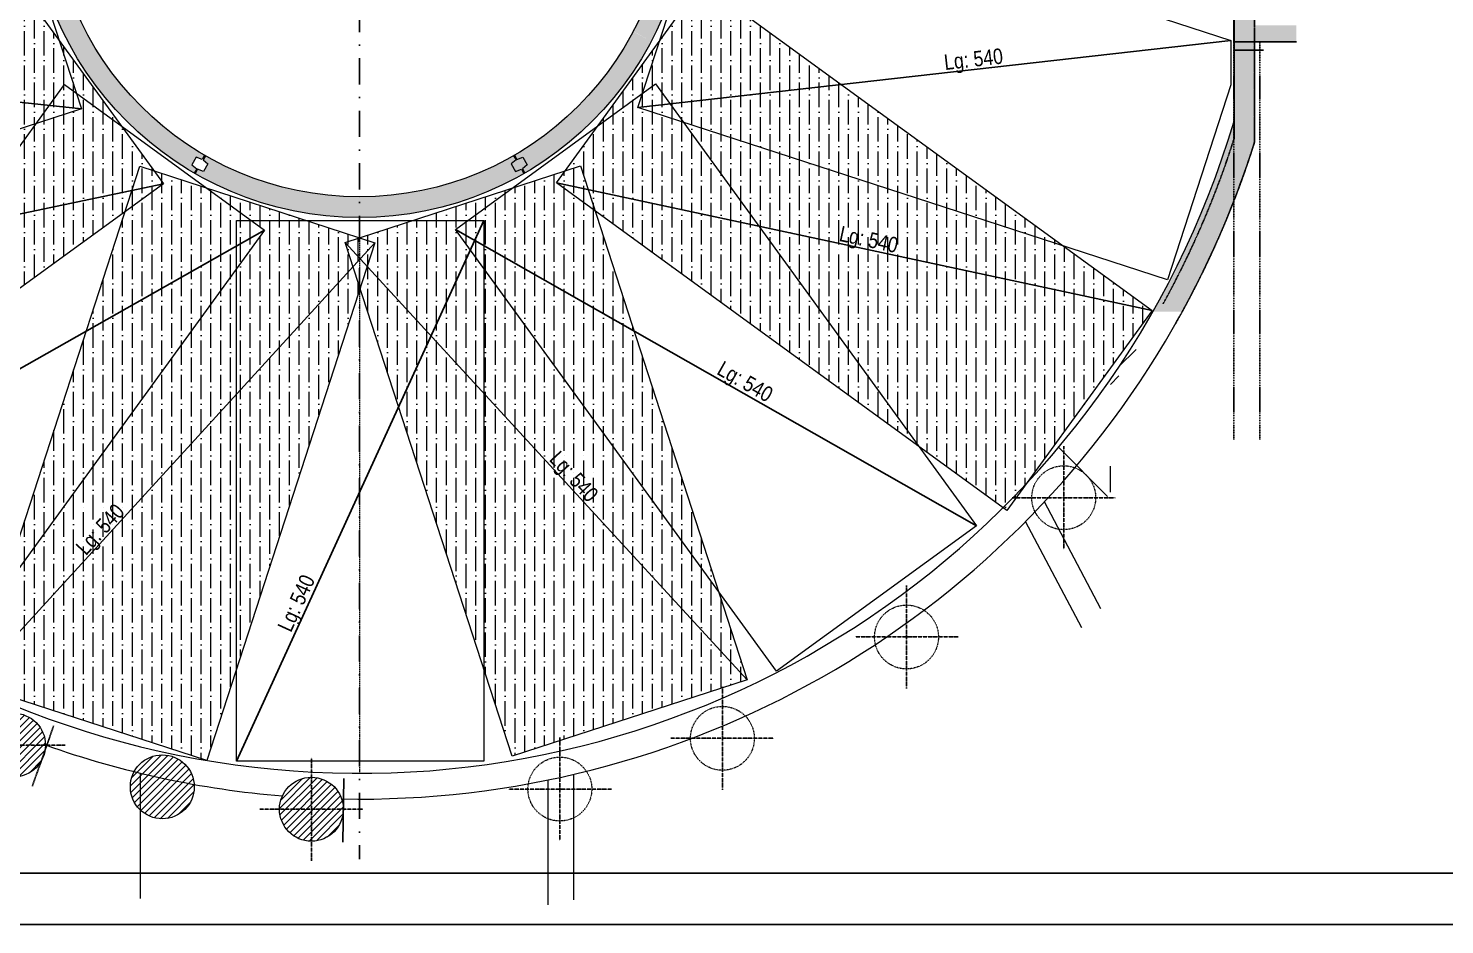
# Model space of a CAD drawing. Header units: metres. Extents: x 41786 to 48013, y -141861 to -137661.
# Drawn here: x 45479 to 46855, y -141861 to -140991 of the extents above; entities that cross this region are included whole.
import ezdxf

# ---------------------------------------------------------------- set-up
doc = ezdxf.new("R2010")
doc.units = ezdxf.units.M
for name, pattern in [('CACHEx2', [19.049999999999997, 12.7, -6.35]), ('INTERROMPU2', [9.524999999999999, 6.35, -3.175]), ('TIRETPTX2', [50.8, 25.4, -12.7, 0, -12.7])]:
    doc.linetypes.add(name, pattern=pattern)
for name, color, linetype in [('01-Cad  2', 1, 'Continuous'), ('01_isolant ext', 2, 'TIRETPTX2'), ('01_linteaux', 3, 'Continuous'), ('01_murs_coup', 5, 'Continuous'), ('01_murs_sup', 2, 'INTERROMPU2'), ('01_poch_murs', 251, 'Continuous'), ('01_texte', 230, 'Continuous')]:
    doc.layers.add(name, color=color, linetype=linetype)
doc.layers.add('01_PIEUX', color=5, linetype='Continuous', lineweight=60)
doc.layers.add('B Général', color=7, linetype='Continuous', lineweight=5)
doc.styles.add('ARIAL NA', font='ARIALN.TTF')
pattern_1 = [(90, (2575.188255495421, 0), (-9.524999999999997, 16.66875), [23.8125, -4.762499999999999, 0, -4.762499999999999])]

msp = doc.modelspace()

# ---------------------------------------------------------------- hatches: boundary and pattern name
at = {"layer": '01_poch_murs', "ltscale": 2}
h = msp.add_hatch(dxfattribs=at)
h.set_pattern_fill('DOTS', color=256, scale=2)
h.set_pattern_definition([(0, (31184.52278540348, -123693.3247875976), (1.5875, 3.175), [0, -3.175])])
edge = h.paths.add_edge_path()
edge.add_line((46084.30107080086, -141003.4817265994), (46066.59635654757, -140994.1788725638))
edge.add_arc((45801.02564274825, -140854.6360620284), 300.0000000000003, 276.5946333355052, 332.2805421464702, ccw=False)
edge.add_line((45835.4788741792, -141152.6511201109), (45819.51498508969, -141174.10146582))
edge.add_arc((45801.02564274825, -140854.6360620284), 319.9999999999986, 273.312348763329, 332.2805421464704)
edge = h.paths.add_edge_path()
edge.add_line((46111.97483438158, -140930.204575462), (46111.97483438158, -140854.6360620284))
edge.add_line((46111.97483438158, -140854.6360620284), (46101.02564274825, -140854.6360620284))
edge.add_arc((45801.02564274825, -140854.6360620284), 300, -27.677448900933086, 6.821210263296962e-13, ccw=False)
edge.add_line((46066.69859718294, -140993.984120077), (46084.1445559468, -141003.3994866479))
edge.add_arc((45810.65638932274, -140857.5251169218), 309.9598506684039, 331.9252273199261, 346.4390136200825)
edge = h.paths.add_edge_path()
edge.add_line((46121.02564274825, -140854.6360620284), (46111.97483438159, -140854.6360620284))
edge.add_line((46111.97483438158, -140854.6360620284), (46111.97483438158, -140930.204575462))
edge.add_arc((45801.02564274825, -140854.6360620284), 319.9999999999998, 346.3404843669841, 359.9999999999991)
edge = h.paths.add_edge_path()
edge.add_line((46111.97483438158, -140779.0675485947), (46111.97483438158, -140854.6360620284))
edge.add_line((46111.97483438158, -140854.6360620284), (46121.02564274825, -140854.6360620284))
edge.add_arc((45801.02564274825, -140854.6360620284), 320.0000000000036, 9.770663981455814e-13, 13.65951563301578)
edge = h.paths.add_edge_path()
edge.add_arc((45801.02564274825, -140854.6360620284), 300.000000000009, 270, 276.59463333550497, ccw=False)
edge.add_line((45801.02564274825, -141154.6360620284), (45801.02564274825, -141174.6360620284))
edge.add_arc((45801.02564274826, -140854.6360620284), 319.9999999999745, 269.9999999999987, 273.3123487633279)
edge.add_line((45819.51498508969, -141174.10146582), (45835.4788741792, -141152.6511201109))
edge = h.paths.add_edge_path()
edge.add_line((45649.08365545014, -140590.464820225), (45651.45886378366, -140594.5788017372))
edge.add_arc((45801.02564274825, -140854.6360620284), 300.0000000000018, 90.00000000000102, 119.90450698992771, ccw=False)
edge.add_line((45801.02564274825, -140554.6360620284), (45801.02564274825, -140534.6360620284))
edge.add_arc((45801.02564274826, -140854.6360620284), 320.0000000000146, 90.0000000000016, 119.9104753080759)
edge.add_line((45641.4588507628, -140577.2582711087), (45643.83385076278, -140581.3718917766))
edge.add_line((45643.83385076278, -140581.3718917766), (45649.53000318549, -140579.2379171804))
edge.add_line((45649.53000318548, -140579.2379171804), (45653.77980787285, -140586.5987948212))
edge.add_line((45653.77980787285, -140586.5987948212), (45649.08365545014, -140590.464820225))
edge = h.paths.add_edge_path()
edge.add_line((45953.8660297057, -140590.964820225), (45951.4827037891, -140595.0928618035))
edge.add_arc((45801.02564274825, -140854.6360620284), 300, 0, 59.899152323313615, ccw=False)
edge.add_line((46101.02564274825, -140854.6360620284), (46111.97483438159, -140854.6360620284))
edge.add_line((46111.97483438158, -140854.6360620284), (46111.97483438158, -140779.0675485947))
edge.add_arc((45801.02564274825, -140854.6360620284), 320.0000000000056, 13.65951563301467, 59.90545530901623)
edge.add_line((45961.48271831116, -140577.7723285749), (45959.11583439307, -140581.8718917766))
edge.add_line((45959.11583439308, -140581.8718917766), (45963.8119868158, -140585.7379171804))
edge.add_line((45963.8119868158, -140585.7379171804), (45959.56218212841, -140593.0987948212))
edge.add_line((45959.56218212841, -140593.0987948212), (45953.8660297057, -140590.964820225))
edge = h.paths.add_edge_path()
edge.add_line((45950.6167251136, -140594.5927808678), (45953.00000430192, -140590.464820225))
edge.add_line((45953.00000430192, -140590.464820225), (45948.30385187922, -140586.5987948212))
edge.add_line((45948.30385187921, -140586.5987948212), (45952.55365656658, -140579.2379171804))
edge.add_line((45952.55365656659, -140579.2379171804), (45958.2498089893, -140581.3718917766))
edge.add_line((45958.2498089893, -140581.3718917766), (45960.61673671514, -140577.2722526976))
edge.add_arc((45801.02564274825, -140854.6360620284), 320.0000000000056, 60.08450469353757, 89.99999999999868)
edge.add_line((45801.02564274825, -140534.6360620284), (45801.02564274825, -140554.6360620284))
edge.add_arc((45801.02564274825, -140854.6360620284), 300, 60.09013834427719, 90, ccw=False)
edge = h.paths.add_edge_path()
edge.add_line((45648.21763004636, -141118.3073038316), (45650.5928383798, -141114.1933223195))
edge.add_arc((45801.02564274825, -140854.6360620284), 299.9999999999964, 207.6774489009329, 239.9045069899285, ccw=False)
edge.add_line((45535.35268831356, -140993.984120077), (45512.95947201997, -140993.984120077))
edge.add_arc((45801.02564274825, -140854.6360620284), 319.9999999999995, 205.8147386665101, 239.9104753080765)
edge.add_line((45640.59282535895, -141131.513852948), (45642.96782535899, -141127.4002322799))
edge.add_line((45642.96782535899, -141127.40023228), (45638.27167293627, -141123.5342068762))
edge.add_line((45638.27167293627, -141123.5342068762), (45642.52147762365, -141116.1733292354))
edge.add_line((45642.52147762365, -141116.1733292354), (45648.21763004636, -141118.3073038316))
edge = h.paths.add_edge_path()
edge.add_line((45651.45886378359, -141114.6933223195), (45649.08365545014, -141118.8073038316))
edge.add_line((45649.08365545014, -141118.8073038316), (45653.77980787285, -141122.6733292354))
edge.add_line((45653.77980787285, -141122.6733292354), (45649.53000318548, -141130.0342068762))
edge.add_line((45649.53000318548, -141130.0342068762), (45643.83385076277, -141127.9002322799))
edge.add_line((45643.83385076277, -141127.90023228), (45641.45885076273, -141132.013852948))
edge.add_arc((45801.02564274825, -140854.6360620284), 319.9999999999995, 240.0895246919099, 269.9999999999996)
edge.add_line((45801.02564274825, -141174.6360620284), (45801.02564274825, -141154.6360620284))
edge.add_arc((45801.02564274825, -140854.6360620284), 299.9999999999964, 240.09549301005768, 270, ccw=False)
edge = h.paths.add_edge_path()
edge.add_line((45496.27432281958, -140854.1281424563), (45501.02605941521, -140854.1360620283))
edge.add_arc((45801.02564274825, -140854.6360620284), 300, 120.0954930100568, 179.9045069899198, ccw=False)
edge.add_line((45650.59283837987, -140595.0788017372), (45648.21763004637, -140590.964820225))
edge.add_line((45648.21763004637, -140590.964820225), (45642.52147762365, -140593.0987948212))
edge.add_line((45642.52147762365, -140593.0987948212), (45638.27167293627, -140585.7379171804))
edge.add_line((45638.27167293627, -140585.7379171804), (45642.96782535898, -140581.8718917766))
edge.add_line((45642.96782535898, -140581.8718917766), (45640.59282535901, -140577.7582711087))
edge.add_arc((45801.02564274827, -140854.6360620284), 320.0000000000282, 120.0895246919103, 164.9668322005927)
edge.add_line((45491.97737478284, -140771.6350495793), (45491.97737478284, -140848.1360620283))
edge.add_line((45491.97737478284, -140848.1360620283), (45495.27564274824, -140848.1360620283))
edge.add_line((45495.27564274824, -140848.1360620283), (45496.27432281958, -140854.1281424563))
edge = h.paths.add_edge_path()
edge.add_line((45495.27564274825, -140861.1360620283), (45491.97737478284, -140861.1360620283))
edge.add_line((45491.97737478284, -140861.1360620283), (45491.97737478284, -140937.6370744774))
edge.add_arc((45801.02564274844, -140854.6360620283), 320.0000000002, 195.0331677994085, 205.8147386665079)
edge.add_line((45512.95947201997, -140993.984120077), (45535.35268831356, -140993.984120077))
edge.add_arc((45801.02564274822, -140854.6360620284), 299.9999999999652, 180.0954930100476, 207.6774489009338, ccw=False)
edge.add_line((45501.02605941521, -140855.1360620283), (45496.27432281958, -140855.1439816003))
edge.add_line((45496.27432281958, -140855.1439816003), (45495.27564274824, -140861.1360620283))
at = {"layer": '01_poch_murs', "ltscale": 3}
h = msp.add_hatch(color=256, dxfattribs=at)
h.dxf.hatch_style = 1
h.paths.add_polyline_path([(46661.99149817301, -140854.6360620312), (46650.03734740031, -140854.6360620311), (46650.03734740031, -140993.984120077), (46661.99149817301, -140993.984120077)])
h.paths.add_polyline_path([(46661.99149817301, -140993.984120077), (46650.03734740031, -140993.984120077), (46650.03734740031, -141081.2678417375, -0.05685672674299572), (46571.16402289779, -141265.9841195719), (46599.79852948099, -141265.9841195719, 0.04218689000615108), (46661.99149817301, -141125.6960125932)])
h.paths.add_polyline_path([(46644.52518105346, -141028.3565361103), (46659.12598788009, -141028.3565361103), (46659.12598788009, -141017.7835380634), (46644.52518105346, -141017.7835380634)], flags=25)
h.paths.add_polyline_path([(46638.27518001152, -141028.3565361103), (46652.87598683816, -141028.3565361103), (46652.87598683816, -141017.7835380634), (46638.27518001152, -141017.7835380634)], flags=25)
edge = h.paths.add_edge_path()
edge.add_line((46710.66254048944, -141004.2752028863), (46710.66254048944, -140993.984120077))
edge.add_line((46710.66254048944, -140993.9841200771), (46661.99149817301, -140993.9841200771))
edge.add_line((46661.99149817301, -140993.984120077), (46661.99149817301, -141125.6960125932))
edge.add_arc((45801.02564273436, -140827.9397434811), 911.0000000146721, 340.922577161864, 342.5367566847214)
edge.add_line((46670.03734740031, -141101.3252902467), (46670.03734740031, -141004.2752028863))
edge.add_line((46670.03734740031, -141004.2752028863), (46710.66254048944, -141004.2752028863))
h.paths.add_polyline_path([(46710.66254048944, -140993.984120077), (46710.66254048944, -140988.2752028863), (46670.03734740031, -140988.2752028863), (46670.03734740031, -140854.6360620284), (46661.99149817301, -140854.6360620284), (46661.99149817301, -140993.984120077)])
at = {"layer": '01_poch_murs', "lineweight": 0, "ltscale": 5}
h = msp.add_hatch(dxfattribs=at)
h.set_pattern_fill('ANSI36', color=256, scale=3, angle=45)
h.set_pattern_definition(pattern_1)
h.paths.add_polyline_path([(46133.18548811095, -140946.9769222255), (46124.0251983035, -140959.5849795027), (46124.0251983035, -140974.1027286951), (46152.31640726094, -140960.8763485878)])
h.paths.add_polyline_path([(46152.31640726094, -140960.8763485878), (46124.0251983035, -140974.1027286951), (46170.52095771392, -140974.1027286951)], flags=17)
h.paths.add_polyline_path([(46170.52095771392, -140974.1027286951), (46124.0251983035, -140974.1027286951), (46124.0251983035, -140959.5849795027), (46000.65034643249, -141129.3958950588), (46015.47200668776, -141124.580045711), (46022.99752604104, -141147.7412127332), (46570.6103385665, -141264.7846788878)])
h.paths.add_polyline_path([(46022.99752604104, -141147.7412127332), (46029.73288709015, -141168.470522551), (46429.5418780163, -141458.9487575378), (46570.6103385665, -141264.7846788878)])
h.paths.add_polyline_path([(46015.47200668776, -141124.580045711), (46000.65034643251, -141129.3958950588), (45992.11702756075, -141141.1410008754), (46022.99752604105, -141147.7412127332)])
h.paths.add_polyline_path([(46022.99752604104, -141147.7412127332), (45992.11702756075, -141141.1410008754), (46029.73288709015, -141168.470522551)])
h.paths.add_polyline_path([(46259.16731505824, -141205.2736659062), (46324.7611843078, -141219.2933046726), (46330.86583824093, -141190.7313796061), (46265.27196899137, -141176.7117408398)], flags=24)
h = msp.add_hatch(dxfattribs=at)
h.set_pattern_fill('ANSI36', color=256, scale=3, angle=45)
h.set_pattern_definition(pattern_1)
h.paths.add_polyline_path([(45469.49276832126, -140947.8398736861), (45035.8935913313, -141262.8681158774), (45579.94740678059, -141148.4426549149), (45587.59373909267, -141124.9096638382), (45601.40093906398, -141129.3958950588)])
h.paths.add_polyline_path([(45573.22575926847, -141169.1297588056), (45579.94740678059, -141148.4426549149), (45035.8935913313, -141262.8681158774), (45176.9620518815, -141457.0321945274)])
h.paths.add_polyline_path([(45601.40093906398, -141129.3958950588), (45587.59373909267, -141124.9096638382), (45579.94740678059, -141148.4426549149), (45610.56122887145, -141142.003952336)])
h.paths.add_polyline_path([(45233.03428463366, -141230.2762424455), (45298.62815388322, -141216.2566036791), (45292.52349995009, -141187.6946786127), (45226.92963070052, -141201.7143173791)], flags=24)
h = msp.add_hatch(dxfattribs=at)
h.set_pattern_fill('ANSI36', color=256, scale=3, angle=45)
h.set_pattern_definition(pattern_1)
h.paths.add_polyline_path([(45610.56122887145, -141142.003952336), (45579.94740678059, -141148.4426549149), (45573.22575926847, -141169.1297588056)], flags=17)
h.paths.add_polyline_path([(45601.40093906398, -141129.3958950588), (45610.56122887145, -141142.003952336), (45573.22575926848, -141169.1297588056), (45424.37057216538, -141627.258917576), (45794.80404540227, -141222.0902086805), (45787.21844277692, -141198.7441243609), (45800.91920300727, -141194.2924775087), (45800.91920300727, -141194.2233087721)])
h.paths.add_polyline_path([(45800.91920300728, -141245.0177100879), (45800.91920300728, -141240.9107285687), (45794.80404540227, -141222.0902086805), (45424.37057216538, -141627.258917576), (45652.62413607621, -141701.422996226)])
h.paths.add_polyline_path([(45808.4520459869, -141221.8340032614), (45801.72564821076, -141214.5195729901), (45801.02564274825, -141215.2852173769), (45801.02564274825, -141241.2383164072), (45801.58642260111, -141242.9642193283)])
h.paths.add_polyline_path([(45815.8473030035, -141199.0737424882), (45801.72564821077, -141214.5195729901), (45808.45204598691, -141221.8340032614)])
h.paths.add_polyline_path([(45815.8473030035, -141199.0737424882), (45801.02564274825, -141194.2578931404), (45801.02564274825, -141213.758371926), (45801.72564821076, -141214.5195729901)])
h.paths.add_polyline_path([(45800.91920300727, -141194.2924775087), (45787.21844277692, -141198.7441243609), (45800.91920300728, -141213.6426270519)])
h.paths.add_polyline_path([(45787.21844277692, -141198.7441243609), (45794.80404540227, -141222.0902086805), (45800.91920300728, -141215.401637883), (45800.91920300728, -141213.6426270519)])
h.paths.add_polyline_path([(45538.91444844796, -141513.2133187073), (45584.17441380199, -141463.7093644165), (45562.6186152324, -141444.0015509617), (45517.35864987838, -141493.5055052525)], flags=24)
h = msp.add_hatch(dxfattribs=at)
h.set_pattern_fill('ANSI36', color=256, scale=3, angle=45)
h.set_pattern_definition(pattern_1)
h.paths.add_polyline_path([(45815.8473030035, -141199.0737424882), (45801.02564274825, -141194.2578931404), (45801.02564274825, -141213.758371926), (45801.72564821076, -141214.5195729901)], flags=17)
h.paths.add_polyline_path([(45800.91920300727, -141194.2924775087), (45787.21844277692, -141198.7441243609), (45800.91920300728, -141213.6426270519)])
h.paths.add_polyline_path([(46029.73288709015, -141168.470522551), (45992.11702756075, -141141.1410008754), (46000.65034643249, -141129.3958950588), (45801.02564274825, -141194.2578931404), (45815.8473030035, -141199.0737424882), (45808.4520459869, -141221.8340032614), (45870.46872077616, -141289.2722753499), (45912.81498777123, -141196.7419936366), (46067.51373139535, -141284.7480050897)])
h.paths.add_polyline_path([(45912.81498777123, -141196.7419936366), (45870.46872077616, -141289.2722753499), (46177.44663454087, -141623.0866912946), (46067.51373139535, -141284.7480050897)])
h.paths.add_polyline_path([(45870.46872077616, -141289.2722753499), (45808.45204598691, -141221.8340032614), (45801.58642260111, -141242.9642193283), (45838.98533103328, -141358.0662241183)])
h.paths.add_polyline_path([(45870.46872077616, -141289.2722753499), (45838.98533103328, -141358.0662241183), (45949.19307063003, -141697.2507699446), (45985.51759518657, -141685.4482164599), (45985.51759518657, -141596.3927085292), (46005.51759518657, -141596.3927085292), (46005.51759518657, -141678.9498225352), (46177.44663454087, -141623.0866912946)])
h.paths.add_polyline_path([(45974.24271034847, -141412.5501439696), (46019.64600855378, -141461.922671415), (46041.14457915753, -141442.152445692), (45995.74128095223, -141392.7799182466)], flags=24)
at = {"layer": '01_poch_murs', "ltscale": 3}
h = msp.add_hatch(dxfattribs=at)
h.set_pattern_fill('ANSI31', color=256, scale=2)
h.set_pattern_definition([(45, (22989.4088433997, -130375.0169953414), (-4.490128060534576, 4.490128060534577), [])])
h.paths.add_polyline_path([(46555.03539022896, -141302.6504982662), (46555.03539022896, -141293.19805959, -0.01290059025900647), (46530.03539022896, -141331.4680823886), (46530.03539022896, -141340.2148532444, 0.01266279094828498)])
at = {"layer": '01_poch_murs', "lineweight": 0, "ltscale": 5}
h = msp.add_hatch(dxfattribs=at)
h.set_pattern_fill('ANSI36', color=256, scale=3, angle=45)
h.set_pattern_definition(pattern_1)
h.paths.add_polyline_path([(46005.51759518657, -141596.3927085292), (45985.51759518657, -141596.3927085292), (45985.51759518657, -141685.4482164599), (46005.51759518657, -141678.9498225352)])
at = {"layer": '01_poch_murs'}
h = msp.add_hatch(dxfattribs=at)
h.set_pattern_fill('ANSI31', color=256, scale=1.5)
h.set_pattern_definition([(45, (27256.42944234913, -132983.3062112959), (-3.367596045400932, 3.367596045400933), [])])
h.paths.add_polyline_path([(45465.12177458958, -141655.5738863873, 0.4142135623730951), (45434.12177458958, -141686.5738863873), (45465.12177458958, -141686.5738863873)])
h.paths.add_polyline_path([(45465.12177458958, -141686.5738863873), (45434.12177458958, -141686.5738863873, 0.4142135623730951), (45465.12177458958, -141717.5738863873)])
h.paths.add_polyline_path([(45465.12177458958, -141655.5738863873), (45465.12177458958, -141686.5738863873), (45496.12177458958, -141686.5738863873, 0.4142135623730951)])
h.paths.add_polyline_path([(45496.12177458958, -141686.5738863873), (45465.12177458958, -141686.5738863873), (45465.12177458958, -141717.5738863873, 0.4142135623730951)])
h = msp.add_hatch(dxfattribs=at)
h.set_pattern_fill('ANSI31', color=256, scale=1.5)
h.set_pattern_definition([(45, (27400.8229767543, -133023.74932025), (-3.367596045400932, 3.367596045400933), [])])
h.paths.add_polyline_path([(45609.51530899475, -141696.0169953415, 0.4142135623730951), (45578.51530899475, -141727.0169953415), (45609.51530899475, -141727.0169953415)])
h.paths.add_polyline_path([(45609.51530899475, -141727.0169953415), (45578.51530899475, -141727.0169953415, 0.4142135623730951), (45609.51530899475, -141758.0169953415)])
h.paths.add_polyline_path([(45609.51530899475, -141696.0169953415), (45609.51530899475, -141727.0169953415), (45640.51530899475, -141727.0169953415, 0.4142135623730951)])
h.paths.add_polyline_path([(45640.51530899475, -141727.0169953415), (45609.51530899475, -141727.0169953415), (45609.51530899475, -141758.0169953415, 0.4142135623730951)])
h = msp.add_hatch(dxfattribs=at)
h.set_pattern_fill('ANSI31', color=256, scale=1.5)
h.set_pattern_definition([(45, (27545.62915772485, -133045.4884030198), (-3.367596045400932, 3.367596045400933), [])])
h.paths.add_polyline_path([(45754.3214899653, -141717.7560781112, 0.4142135623730951), (45723.3214899653, -141748.7560781112), (45754.3214899653, -141748.7560781112)])
h.paths.add_polyline_path([(45754.3214899653, -141748.7560781112), (45723.3214899653, -141748.7560781112, 0.4142135623730951), (45754.3214899653, -141779.7560781112)])
h.paths.add_polyline_path([(45754.3214899653, -141717.7560781112), (45754.3214899653, -141748.7560781112), (45785.3214899653, -141748.7560781112, 0.4142135623730951)])
h.paths.add_polyline_path([(45785.3214899653, -141748.7560781112), (45754.3214899653, -141748.7560781112), (45754.3214899653, -141779.7560781112, 0.4142135623730951)])

# ---------------------------------------------------------------- linework, layer by layer
at = {"layer": '01-Cad  2'}
for p, q in [((46962.67304386338, -141810.7465684329), (41835.51958715811, -141810.7465684329)), ((46962.67304386338, -141860.7465684329), (41785.51958715811, -141860.7465684329))]:
    msp.add_line(p, q, dxfattribs=at)
at = {"layer": '01_isolant ext'}
msp.add_line((45801.02564274825, -139849.4994023809), (45801.02564274825, -141797.2192212075), dxfattribs=at)
at = {"layer": '01_linteaux', "linetype": 'TIRETPTX2', "ltscale": 0.03}
for p, q in [((46649.99682150776, -141004.2752027841), (46649.99682150776, -141389.9504636616)), ((46674.99682150776, -141004.2752027841), (46674.99682150776, -141389.9504636616))]:
    msp.add_line(p, q, dxfattribs=at)
at = {"layer": '01_linteaux', "linetype": 'Continuous'}
msp.add_line((46650.03539022896, -141012.2752030574), (46678.53988867887, -141012.2752030574), dxfattribs=at)
at = {"layer": '01_linteaux', "linetype": 'Continuous', "ltscale": 0.05}
for p, q in [((46479.65429896667, -141397.5528990214), (46527.06964022125, -141445.2477004518)), ((45784.77497363495, -141780.8011792431), (45785.83220499384, -141718.8101939158))]:
    msp.add_line(p, q, dxfattribs=at)
at = {"layer": '01_linteaux', "linetype": 'TIRETPTX2', "ltscale": 0.01}
for p, q in [((46484.70958085627, -141496.5351466155), (46484.70958085627, -141396.5351466155)), ((46534.70958085627, -141446.5351466155), (46434.70958085627, -141446.5351466155)), ((46332.07878412418, -141631.6416481105), (46332.07878412418, -141531.6416481105)), ((46382.07878412418, -141581.6416481105), (46282.07878412418, -141581.6416481105)), ((46153.35191207006, -141729.9593783878), (46153.35191207006, -141629.9593783878)), ((45515.12177458958, -141686.5738863873), (45415.12177458958, -141686.5738863873)), ((45995.51759518656, -141779.1926937927), (45995.51759518656, -141679.1926937927)), ((46203.35191207006, -141679.9593783878), (46103.35191207006, -141679.9593783878)), ((45754.3214899653, -141798.7560781112), (45754.3214899653, -141698.7560781112)), ((46045.51759518656, -141729.1926937927), (45945.51759518656, -141729.1926937927)), ((45804.3214899653, -141748.7560781112), (45704.3214899653, -141748.7560781112))]:
    msp.add_line(p, q, dxfattribs=at)
at = {"layer": '01_linteaux', "linetype": 'CACHEx2', "ltscale": 0.05}
msp.add_line((45483.35844788799, -141726.4365733688), (45504.02514891772, -141667.9824249399), dxfattribs=at)
at = {"layer": '01_murs_coup'}
for p in [(46649.99385146604, -140395.2752034944), (46710.66254048944, -141004.2752028863)]:
    msp.add_line(p, (46649.99385146604, -141004.2752028863), dxfattribs=at)
at = {"layer": '01_murs_coup', "linetype": 'Continuous', "lineweight": 5}
for p, q in [((46650.03734740031, -140395.2752034944), (46650.03734740031, -141098.2361092842)), ((45456.91758041565, -140840.828862057), (45531.08165906564, -141069.0824259679)), ((46071.29924455816, -141068.0679656839), (46145.46332320815, -140839.8144017731)), ((46145.46332320815, -140839.8144017731), (46647.03734740031, -141002.7856813519)), ((46647.03734740031, -141002.7856813519), (46647.03734740031, -141045.8276866643)), ((46670.03734740031, -141004.2752028863), (46710.66254048944, -141004.2752028863)), ((46670.03734740031, -141004.2752028863), (46710.66254048944, -141004.2752028863)), ((46670.03734740031, -141004.2752028863), (46670.03734740031, -141101.3252902467)), ((45204.50488777856, -141472.4276112121), (45514.52070390114, -141045.7274468408)), ((45514.52070390114, -141045.7274468408), (45708.68478255113, -141186.795907391)), ((45894.22945440593, -141186.1689364553), (46088.39353305593, -141045.1004759051)), ((46088.39353305593, -141045.1004759051), (46399.88227601483, -141473.8279501441)), ((46647.03734740031, -141045.8276866643), (46585.52299672618, -141235.1493910341)), ((45531.08165906564, -141069.0824259679), (45016.85790689761, -141236.163851318)), ((46585.52299672618, -141235.1493910341), (46071.29924455816, -141068.0679656839)), ((45642.52147762365, -141116.1733292354), (45638.27167293627, -141123.5342068762)), ((45638.27167293627, -141123.5342068762), (45642.96782535898, -141127.40023228)), ((45648.21763004636, -141118.3073038316), (45642.52147762365, -141116.1733292354)), ((45650.59263004636, -141114.1936831636), (45648.21763004636, -141118.3073038316)), ((45651.45865545014, -141114.6936831636), (45649.08365545014, -141118.8073038316)), ((45649.08365545014, -141118.8073038316), (45653.77980787285, -141122.6733292354)), ((45653.77980787285, -141122.6733292354), (45649.53000318548, -141130.0342068762)), ((45642.96782535898, -141127.40023228), (45640.59263004636, -141131.5141912393)), ((45643.83385076277, -141127.90023228), (45641.45865545014, -141132.0141912393)), ((45649.53000318548, -141130.0342068762), (45643.83385076276, -141127.90023228)), ((45681.55897608152, -141702.0565214088), (45681.55897608152, -141177.6356175836)), ((45681.55897608152, -141177.6356175836), (45921.55897608152, -141177.6356175836)), ((45921.55897608152, -141177.6356175836), (45921.55897608152, -141702.0565214088)), ((45708.68478255113, -141186.795907391), (45398.66896642854, -141613.4960717623)), ((46205.71819736484, -141614.8964106943), (45894.22945440593, -141186.1689364553)), ((46530.03539022896, -141440.9841195719), (46530.03539022896, -141415.9841195719)), ((46399.88227601483, -141473.8279501441), (46205.71819736484, -141614.8964106943)), ((45921.55897608152, -141702.0565214088), (45681.55897608152, -141702.0565214088))]:
    msp.add_line(p, q, dxfattribs=at)
for points in [[(45950.62500430192, -141114.6936831636), (45953.00000430192, -141118.8073038316), (45948.30385187921, -141122.6733292354), (45952.55365656659, -141130.0342068762), (45958.2498089893, -141127.90023228), (45960.62500430192, -141132.0141912393)], [(45951.4910297057, -141114.1936831636), (45953.86602970571, -141118.3073038316), (45959.56218212841, -141116.1733292354), (45963.8119868158, -141123.5342068762), (45959.11583439309, -141127.40023228), (45961.4910297057, -141131.5141912393)]]:
    msp.add_lwpolyline(points, dxfattribs=at)
for radius in [320, 300]:
    msp.add_circle((45801.02564274825, -140854.6360620284), radius, dxfattribs=at)
for radius, start, end in [(885.9999999999993, 190.7666960631824, 343.3859497625589), (910.9999999999993, 330.1635020873352, 342.5367566854645), (910.9999999999993, 268.9084142577829, 330.1635020873352), (910.9999999999993, 250.4461941004724, 265.2844348551531)]:
    msp.add_arc((45801.02564274825, -140827.9397434859), radius, start, end, dxfattribs=at)
at = {"layer": '01_murs_sup', "ltscale": 0.05}
for p, q in [((46650.03734635267, -141098.2361125749), (46650.03734635267, -140853.4444783582)), ((46670.03734635267, -140853.4444783582), (46670.03734635267, -141101.3252935768))]:
    msp.add_line(p, q, dxfattribs=at)
for centre, radius, start, end in [((45801.02564274815, -140827.9397434858), 891.000000000111, 331.1197677367098, 342.3402991700146), ((45801.02564274828, -140827.9397434859), 910.9999999999651, 330.3743608295795, 342.5367564652749)]:
    msp.add_arc(centre, radius, start, end, dxfattribs=at)
at = {"layer": '01_PIEUX', "color": 2, "linetype": 'Continuous', "lineweight": 5}
for p, q in [((46520.65469934871, -141554.2413735124), (46465.97512058001, -141450.6460883478)), ((46502.1656879363, -141572.7698991325), (46447.70839016802, -141469.5957449303)), ((45588.12177458964, -141713.7122554341), (45588.12177458964, -141835.4446640927)), ((46008.71790714867, -141714.9487193752), (46008.71790714868, -141836.5614636086)), ((45983.71790714868, -141720.4331812927), (45983.71790714868, -141841.5185816266))]:
    msp.add_line(p, q, dxfattribs=at)
at = {"layer": '01_PIEUX', "linetype": 'TIRETPTX2', "lineweight": 5, "ltscale": 0.02}
for centre in [(46484.70958085627, -141446.5351466155), (46332.07878412418, -141581.6416481105), (46153.35191207006, -141679.9593783878), (45995.51759518656, -141729.1926937927)]:
    msp.add_circle(centre, 31, dxfattribs=at)
at = {"layer": '01_PIEUX', "linetype": 'Continuous', "lineweight": 5}
for centre in [(45465.12177458958, -141686.5738863873), (45609.51530899475, -141727.0169953415), (45754.3214899653, -141748.7560781112)]:
    msp.add_circle(centre, 31, dxfattribs=at)
at = {"layer": '01_poch_murs', "lineweight": 0}
for p, q in [((45992.11702756075, -141141.1410008754), (46133.18548811095, -140946.9769222255)), ((46133.18548811095, -140946.9769222255), (46570.6103385665, -141264.7846788878)), ((45469.49276832126, -140947.8398736861), (45610.56122887145, -141142.003952336)), ((45424.37057216538, -141627.258917576), (45587.59373909267, -141124.9096638382)), ((45587.59373909267, -141124.9096638382), (45815.8473030035, -141199.0737424882)), ((45787.21844277692, -141198.7441243609), (46015.47200668776, -141124.580045711)), ((46015.47200668776, -141124.580045711), (46177.44663454087, -141623.0866912946)), ((45610.56122887145, -141142.003952336), (45176.9620518815, -141457.0321945274)), ((46429.5418780163, -141458.9487575378), (45992.11702756075, -141141.1410008754)), ((45815.8473030035, -141199.0737424882), (45652.62413607621, -141701.422996226)), ((45949.19307063003, -141697.2507699446), (45787.21844277692, -141198.7441243609)), ((46570.6103385665, -141264.7846788878), (46429.5418780163, -141458.9487575378)), ((45652.62413607621, -141701.422996226), (45424.37057216538, -141627.258917576)), ((46177.44663454087, -141623.0866912946), (45949.19307063003, -141697.2507699446))]:
    msp.add_line(p, q, dxfattribs=at)
at = {"layer": '01_poch_murs', "linetype": 'CACHEx2', "lineweight": 5, "ltscale": 0.1}
msp.add_line((45800.91920300727, -141174.4508679383), (45800.91920300735, -141713.7545493534), dxfattribs=at)
at = {"layer": '01_texte'}
for p, q in [((45531.08165906564, -141069.0824259679), (44942.69382824763, -141007.9102874072)), ((46071.29924455816, -141068.0679656839), (46647.03734740031, -141002.7856813519)), ((45035.8935913313, -141262.8681158774), (45610.56122887145, -141142.003952336)), ((45992.11702756075, -141141.1410008754), (46570.6103385665, -141264.7846788878)), ((45681.55897608152, -141702.0565214088), (45921.55897608152, -141177.6356175836)), ((45204.50488777857, -141472.4276112121), (45708.68478255113, -141186.795907391)), ((45894.22945440593, -141186.1689364553), (46399.88227601483, -141473.8279501441)), ((45424.37057216538, -141627.258917576), (45815.8473030035, -141199.0737424882)), ((45787.21844277692, -141198.7441243609), (46177.44663454087, -141623.0866912946))]:
    msp.add_line(p, q, dxfattribs=at)
at = {"layer": 'B Général', "color": 7, "linetype": 'Continuous', "lineweight": 5}
msp.add_line((46670.03734740031, -141004.2752028863), (46670.03734740031, -141101.3252902467), dxfattribs=at)
at = {"layer": 'B Général', "color": 7, "linetype": 'Continuous', "lineweight": 18}
msp.add_line((46670.03734740031, -141012.2752028863), (46670.03734740031, -141101.3252902467), dxfattribs=at)

# ---------------------------------------------------------------- texts
at = {"layer": '01_texte', "style": 'ARIAL NA'}
for rotation, p in [(6.46907290151876, (46369.44149540561, -141031.6027071827)), (347.9354705136794, (46265.86681787983, -141197.2182318739)), (330.365040897037, (46146.87114496611, -141326.0896982713)), (312.6018435037183, (45984.36690505251, -141409.8531016821)), (47.5642700461819, (45535.35174811451, -141503.3603738764)), (65.4089096585973, (45734.41764791726, -141577.94191194))]:
    msp.add_text('Lg: 540', height=15, rotation=rotation, dxfattribs=at).set_placement(p)

doc.saveas('drawing.dxf')
